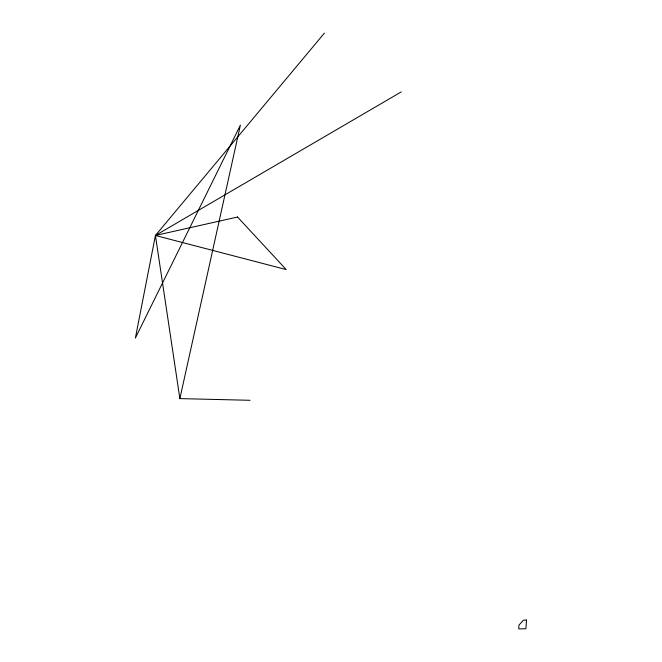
<?xml version="1.0" encoding="UTF-8"?>
<svg xmlns="http://www.w3.org/2000/svg" width="662" height="662" viewBox="0 0 662 662"><rect width="100%" height="100%" fill="white"/><g stroke="black" fill="none" stroke-linecap="round" stroke-linejoin="round"><path stroke-width="0.99" d="M250.087 400.295L179.874 398.607L240.38 125.118L135.371 338.067L155.421 235.473L324.421 33.1M401.246 91.894L155.421 235.473L179.874 398.607M526.497 620.071L525.909 628.776L518.776 628.9L518.942 625.093L523.551 620.12L526.497 620.071M237.526 217.028L155.421 235.473L286.207 269.575L237.526 217.028"/></g></svg>
